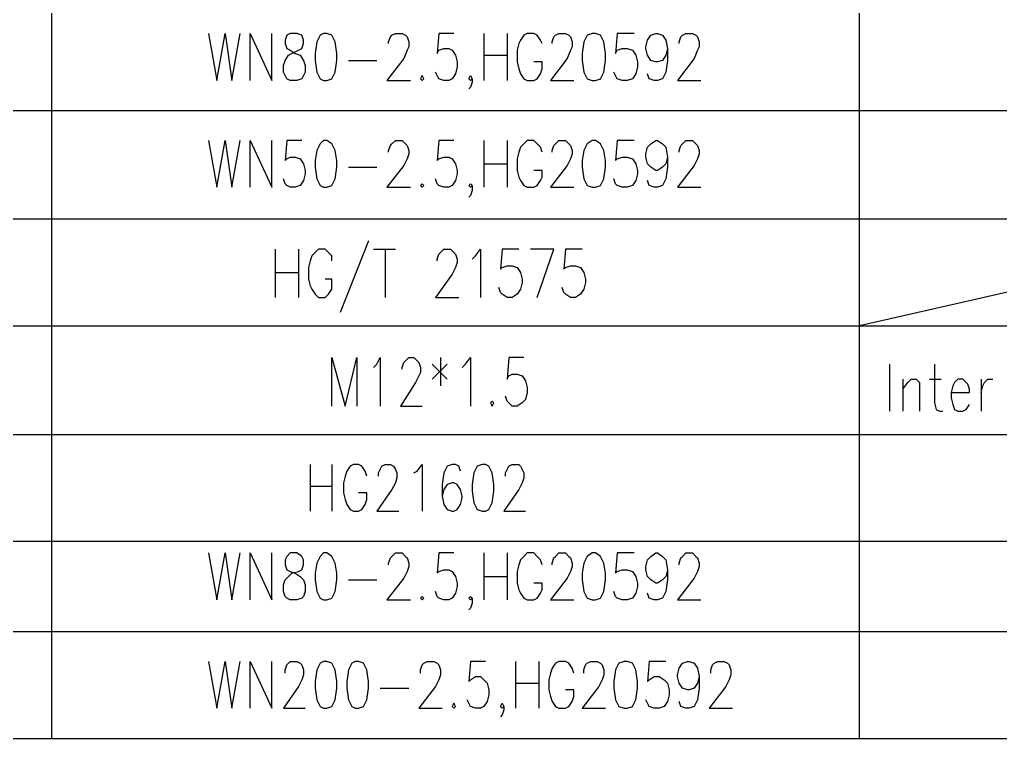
# Model space of a CAD drawing. Extents: x 13.06 to 16.25, y 9.33 to 13.85.
# Drawn here: x 15.4846 to 15.8763, y 12.2367 to 12.5236 of the extents above; entities that cross this region are included whole.
import ezdxf

# ---------------------------------------------------------------- set-up
doc = ezdxf.new("R2010")
doc.units = 0
doc.header["$MEASUREMENT"] = 0
doc.linetypes.add('AUSGEZOGEN', pattern=[0])
doc.layers.get('0').update_dxf_attribs({"linetype": 'AUSGEZOGEN'})

msp = doc.modelspace()

# ---------------------------------------------------------------- linework, layer by layer
for points in [[(15.49733, 12.702), (15.49733, 12.23667)], [(15.82, 12.23667), (15.82, 12.702), (15.82, 12.702), (15.49733, 12.65933)], [(15.56, 12.518), (15.56333, 12.49933), (15.56333, 12.49933), (15.56667, 12.518), (15.56667, 12.518), (15.56933, 12.49933), (15.56933, 12.49933), (15.57267, 12.518)], [(15.57667, 12.49933), (15.57667, 12.518), (15.57667, 12.518), (15.58533, 12.49933), (15.58533, 12.49933), (15.58533, 12.518)], [(15.59267, 12.518), (15.59133, 12.51733), (15.59133, 12.51733), (15.59067, 12.51533), (15.59067, 12.51533), (15.59067, 12.514), (15.59067, 12.514), (15.59133, 12.512), (15.59133, 12.512), (15.59267, 12.51133), (15.59267, 12.51133), (15.59467, 12.51), (15.59467, 12.51), (15.59667, 12.50933), (15.59667, 12.50933), (15.598, 12.50733), (15.598, 12.50733), (15.59867, 12.50533), (15.59867, 12.50533), (15.59867, 12.50267), (15.59867, 12.50267), (15.598, 12.50133), (15.598, 12.50133), (15.59733, 12.5), (15.59733, 12.5), (15.59533, 12.49933), (15.59533, 12.49933), (15.59267, 12.49933), (15.59267, 12.49933), (15.59133, 12.5), (15.59133, 12.5), (15.59067, 12.50133), (15.59067, 12.50133), (15.59, 12.50267), (15.59, 12.50267), (15.59, 12.50533), (15.59, 12.50533), (15.59067, 12.50733), (15.59067, 12.50733), (15.592, 12.50933), (15.592, 12.50933), (15.59333, 12.51), (15.59333, 12.51), (15.596, 12.51133), (15.596, 12.51133), (15.59733, 12.512), (15.59733, 12.512), (15.598, 12.514), (15.598, 12.514), (15.598, 12.51533), (15.598, 12.51533), (15.59733, 12.51733), (15.59733, 12.51733), (15.59533, 12.518), (15.59533, 12.518), (15.59267, 12.518), (15.59267, 12.518)], [(15.606, 12.518), (15.60467, 12.51733), (15.60467, 12.51733), (15.60333, 12.51467), (15.60333, 12.51467), (15.60267, 12.51), (15.60267, 12.51), (15.60267, 12.50733), (15.60267, 12.50733), (15.60333, 12.50267), (15.60333, 12.50267), (15.60467, 12.5), (15.60467, 12.5), (15.606, 12.49933), (15.606, 12.49933), (15.60733, 12.49933), (15.60733, 12.49933), (15.60933, 12.5), (15.60933, 12.5), (15.61067, 12.50267), (15.61067, 12.50267), (15.61133, 12.50733), (15.61133, 12.50733), (15.61133, 12.51), (15.61133, 12.51), (15.61067, 12.51467), (15.61067, 12.51467), (15.60933, 12.51733), (15.60933, 12.51733), (15.60733, 12.518), (15.60733, 12.518), (15.606, 12.518), (15.606, 12.518)], [(15.632, 12.514), (15.632, 12.51467), (15.632, 12.51467), (15.63267, 12.51667), (15.63267, 12.51667), (15.63333, 12.51733), (15.63333, 12.51733), (15.63467, 12.518), (15.63467, 12.518), (15.63733, 12.518), (15.63733, 12.518), (15.63867, 12.51733), (15.63867, 12.51733), (15.63933, 12.51667), (15.63933, 12.51667), (15.64, 12.51467), (15.64, 12.51467), (15.64, 12.51267), (15.64, 12.51267), (15.63933, 12.51133), (15.63933, 12.51133), (15.638, 12.508), (15.638, 12.508), (15.63133, 12.49933), (15.63133, 12.49933), (15.64067, 12.49933)], [(15.658, 12.518), (15.652, 12.518), (15.652, 12.518), (15.65133, 12.51), (15.65133, 12.51), (15.652, 12.51133), (15.652, 12.51133), (15.654, 12.512), (15.654, 12.512), (15.656, 12.512), (15.656, 12.512), (15.65733, 12.51133), (15.65733, 12.51133), (15.65867, 12.50933), (15.65867, 12.50933), (15.65933, 12.50667), (15.65933, 12.50667), (15.65933, 12.50467), (15.65933, 12.50467), (15.65867, 12.502), (15.65867, 12.502), (15.65733, 12.5), (15.65733, 12.5), (15.656, 12.49933), (15.656, 12.49933), (15.654, 12.49933), (15.654, 12.49933), (15.652, 12.5), (15.652, 12.5), (15.65133, 12.50133), (15.65133, 12.50133), (15.65067, 12.50267)], [(15.67, 12.518), (15.67, 12.49933)], [(15.67933, 12.518), (15.67933, 12.49933)], [(15.69333, 12.514), (15.69267, 12.51533), (15.69267, 12.51533), (15.69133, 12.51733), (15.69133, 12.51733), (15.69, 12.518), (15.69, 12.518), (15.68733, 12.518), (15.68733, 12.518), (15.686, 12.51733), (15.686, 12.51733), (15.68467, 12.51533), (15.68467, 12.51533), (15.684, 12.514), (15.684, 12.514), (15.68333, 12.51133), (15.68333, 12.51133), (15.68333, 12.50667), (15.68333, 12.50667), (15.684, 12.504), (15.684, 12.504), (15.68467, 12.502), (15.68467, 12.502), (15.686, 12.5), (15.686, 12.5), (15.68733, 12.49933), (15.68733, 12.49933), (15.69, 12.49933), (15.69, 12.49933), (15.69133, 12.5), (15.69133, 12.5), (15.69267, 12.502), (15.69267, 12.502), (15.69333, 12.504), (15.69333, 12.504), (15.69333, 12.50667), (15.69333, 12.50667), (15.69, 12.50667)], [(15.69733, 12.514), (15.69733, 12.51467), (15.69733, 12.51467), (15.698, 12.51667), (15.698, 12.51667), (15.69867, 12.51733), (15.69867, 12.51733), (15.7, 12.518), (15.7, 12.518), (15.70267, 12.518), (15.70267, 12.518), (15.704, 12.51733), (15.704, 12.51733), (15.70467, 12.51667), (15.70467, 12.51667), (15.70533, 12.51467), (15.70533, 12.51467), (15.70533, 12.51267), (15.70533, 12.51267), (15.70467, 12.51133), (15.70467, 12.51133), (15.70333, 12.508), (15.70333, 12.508), (15.69667, 12.49933), (15.69667, 12.49933), (15.706, 12.49933)], [(15.71333, 12.518), (15.71133, 12.51733), (15.71133, 12.51733), (15.71, 12.51467), (15.71, 12.51467), (15.70933, 12.51), (15.70933, 12.51), (15.70933, 12.50733), (15.70933, 12.50733), (15.71, 12.50267), (15.71, 12.50267), (15.71133, 12.5), (15.71133, 12.5), (15.71333, 12.49933), (15.71333, 12.49933), (15.71467, 12.49933), (15.71467, 12.49933), (15.71667, 12.5), (15.71667, 12.5), (15.718, 12.50267), (15.718, 12.50267), (15.71867, 12.50733), (15.71867, 12.50733), (15.71867, 12.51), (15.71867, 12.51), (15.718, 12.51467), (15.718, 12.51467), (15.71667, 12.51733), (15.71667, 12.51733), (15.71467, 12.518), (15.71467, 12.518), (15.71333, 12.518), (15.71333, 12.518)], [(15.73, 12.518), (15.72333, 12.518), (15.72333, 12.518), (15.72267, 12.51), (15.72267, 12.51), (15.72333, 12.51133), (15.72333, 12.51133), (15.72533, 12.512), (15.72533, 12.512), (15.72733, 12.512), (15.72733, 12.512), (15.72933, 12.51133), (15.72933, 12.51133), (15.73067, 12.50933), (15.73067, 12.50933), (15.73133, 12.50667), (15.73133, 12.50667), (15.73133, 12.50467), (15.73133, 12.50467), (15.73067, 12.502), (15.73067, 12.502), (15.72933, 12.5), (15.72933, 12.5), (15.72733, 12.49933), (15.72733, 12.49933), (15.72533, 12.49933), (15.72533, 12.49933), (15.72333, 12.5), (15.72333, 12.5), (15.72267, 12.50133), (15.72267, 12.50133), (15.722, 12.50267)], [(15.74333, 12.512), (15.74267, 12.50933), (15.74267, 12.50933), (15.74133, 12.50733), (15.74133, 12.50733), (15.73933, 12.50667), (15.73933, 12.50667), (15.73867, 12.50667), (15.73867, 12.50667), (15.73667, 12.50733), (15.73667, 12.50733), (15.73533, 12.50933), (15.73533, 12.50933), (15.73467, 12.512), (15.73467, 12.512), (15.73467, 12.51267), (15.73467, 12.51267), (15.73533, 12.51533), (15.73533, 12.51533), (15.73667, 12.51733), (15.73667, 12.51733), (15.73867, 12.518), (15.73867, 12.518), (15.73933, 12.518), (15.73933, 12.518), (15.74133, 12.51733), (15.74133, 12.51733), (15.74267, 12.51533), (15.74267, 12.51533), (15.74333, 12.512), (15.74333, 12.512), (15.74333, 12.50733), (15.74333, 12.50733), (15.74267, 12.50267), (15.74267, 12.50267), (15.74133, 12.5), (15.74133, 12.5), (15.73933, 12.49933), (15.73933, 12.49933), (15.738, 12.49933), (15.738, 12.49933), (15.736, 12.5), (15.736, 12.5), (15.73533, 12.502)], [(15.748, 12.514), (15.748, 12.51467), (15.748, 12.51467), (15.74867, 12.51667), (15.74867, 12.51667), (15.74933, 12.51733), (15.74933, 12.51733), (15.75067, 12.518), (15.75067, 12.518), (15.75333, 12.518), (15.75333, 12.518), (15.75467, 12.51733), (15.75467, 12.51733), (15.75533, 12.51667), (15.75533, 12.51667), (15.756, 12.51467), (15.756, 12.51467), (15.756, 12.51267), (15.756, 12.51267), (15.75533, 12.51133), (15.75533, 12.51133), (15.754, 12.508), (15.754, 12.508), (15.74733, 12.49933), (15.74733, 12.49933), (15.75667, 12.49933)], [(15.67, 12.50933), (15.67933, 12.50933)], [(15.616, 12.50733), (15.62733, 12.50733)], [(15.64533, 12.50133), (15.64467, 12.5), (15.64467, 12.5), (15.64533, 12.49933), (15.64533, 12.49933), (15.646, 12.5), (15.646, 12.5), (15.64533, 12.50133), (15.64533, 12.50133)], [(15.66533, 12.5), (15.66467, 12.49933), (15.66467, 12.49933), (15.664, 12.5), (15.664, 12.5), (15.66467, 12.50133), (15.66467, 12.50133), (15.66533, 12.5), (15.66533, 12.5), (15.66533, 12.49867), (15.66533, 12.49867), (15.66467, 12.49667), (15.66467, 12.49667), (15.664, 12.496)], [(15.22867, 12.48733), (16.19667, 12.48733)], [(15.56, 12.47533), (15.56333, 12.45667), (15.56333, 12.45667), (15.56667, 12.47533), (15.56667, 12.47533), (15.56933, 12.45667), (15.56933, 12.45667), (15.57267, 12.47533)], [(15.57667, 12.45667), (15.57667, 12.47533), (15.57667, 12.47533), (15.58533, 12.45667), (15.58533, 12.45667), (15.58533, 12.47533)], [(15.59733, 12.47533), (15.59133, 12.47533), (15.59133, 12.47533), (15.59067, 12.46733), (15.59067, 12.46733), (15.59133, 12.468), (15.59133, 12.468), (15.59267, 12.46867), (15.59267, 12.46867), (15.59467, 12.46867), (15.59467, 12.46867), (15.59667, 12.468), (15.59667, 12.468), (15.598, 12.466), (15.598, 12.466), (15.59867, 12.46333), (15.59867, 12.46333), (15.59867, 12.462), (15.59867, 12.462), (15.598, 12.45933), (15.598, 12.45933), (15.59667, 12.45733), (15.59667, 12.45733), (15.59467, 12.45667), (15.59467, 12.45667), (15.59267, 12.45667), (15.59267, 12.45667), (15.59133, 12.45733), (15.59133, 12.45733), (15.59067, 12.458), (15.59067, 12.458), (15.59, 12.46)], [(15.606, 12.47533), (15.60467, 12.474), (15.60467, 12.474), (15.60333, 12.47133), (15.60333, 12.47133), (15.60267, 12.46733), (15.60267, 12.46733), (15.60267, 12.46467), (15.60267, 12.46467), (15.60333, 12.46), (15.60333, 12.46), (15.60467, 12.45733), (15.60467, 12.45733), (15.606, 12.45667), (15.606, 12.45667), (15.60733, 12.45667), (15.60733, 12.45667), (15.60933, 12.45733), (15.60933, 12.45733), (15.61067, 12.46), (15.61067, 12.46), (15.61133, 12.46467), (15.61133, 12.46467), (15.61133, 12.46733), (15.61133, 12.46733), (15.61067, 12.47133), (15.61067, 12.47133), (15.60933, 12.474), (15.60933, 12.474), (15.60733, 12.47533), (15.60733, 12.47533), (15.606, 12.47533), (15.606, 12.47533)], [(15.632, 12.47067), (15.632, 12.47133), (15.632, 12.47133), (15.63267, 12.47333), (15.63267, 12.47333), (15.63333, 12.474), (15.63333, 12.474), (15.63467, 12.47533), (15.63467, 12.47533), (15.63733, 12.47533), (15.63733, 12.47533), (15.63867, 12.474), (15.63867, 12.474), (15.63933, 12.47333), (15.63933, 12.47333), (15.64, 12.47133), (15.64, 12.47133), (15.64, 12.47), (15.64, 12.47), (15.63933, 12.468), (15.63933, 12.468), (15.638, 12.46533), (15.638, 12.46533), (15.63133, 12.45667), (15.63133, 12.45667), (15.64067, 12.45667)], [(15.658, 12.47533), (15.652, 12.47533), (15.652, 12.47533), (15.65133, 12.46733), (15.65133, 12.46733), (15.652, 12.468), (15.652, 12.468), (15.654, 12.46867), (15.654, 12.46867), (15.656, 12.46867), (15.656, 12.46867), (15.65733, 12.468), (15.65733, 12.468), (15.65867, 12.466), (15.65867, 12.466), (15.65933, 12.46333), (15.65933, 12.46333), (15.65933, 12.462), (15.65933, 12.462), (15.65867, 12.45933), (15.65867, 12.45933), (15.65733, 12.45733), (15.65733, 12.45733), (15.656, 12.45667), (15.656, 12.45667), (15.654, 12.45667), (15.654, 12.45667), (15.652, 12.45733), (15.652, 12.45733), (15.65133, 12.458), (15.65133, 12.458), (15.65067, 12.46)], [(15.67, 12.47533), (15.67, 12.45667)], [(15.67933, 12.47533), (15.67933, 12.45667)], [(15.69333, 12.47067), (15.69267, 12.47267), (15.69267, 12.47267), (15.69133, 12.474), (15.69133, 12.474), (15.69, 12.47533), (15.69, 12.47533), (15.68733, 12.47533), (15.68733, 12.47533), (15.686, 12.474), (15.686, 12.474), (15.68467, 12.47267), (15.68467, 12.47267), (15.684, 12.47067), (15.684, 12.47067), (15.68333, 12.468), (15.68333, 12.468), (15.68333, 12.46333), (15.68333, 12.46333), (15.684, 12.46067), (15.684, 12.46067), (15.68467, 12.45933), (15.68467, 12.45933), (15.686, 12.45733), (15.686, 12.45733), (15.68733, 12.45667), (15.68733, 12.45667), (15.69, 12.45667), (15.69, 12.45667), (15.69133, 12.45733), (15.69133, 12.45733), (15.69267, 12.45933), (15.69267, 12.45933), (15.69333, 12.46067), (15.69333, 12.46067), (15.69333, 12.46333), (15.69333, 12.46333), (15.69, 12.46333)], [(15.69733, 12.47067), (15.69733, 12.47133), (15.69733, 12.47133), (15.698, 12.47333), (15.698, 12.47333), (15.69867, 12.474), (15.69867, 12.474), (15.7, 12.47533), (15.7, 12.47533), (15.70267, 12.47533), (15.70267, 12.47533), (15.704, 12.474), (15.704, 12.474), (15.70467, 12.47333), (15.70467, 12.47333), (15.70533, 12.47133), (15.70533, 12.47133), (15.70533, 12.47), (15.70533, 12.47), (15.70467, 12.468), (15.70467, 12.468), (15.70333, 12.46533), (15.70333, 12.46533), (15.69667, 12.45667), (15.69667, 12.45667), (15.706, 12.45667)], [(15.71333, 12.47533), (15.71133, 12.474), (15.71133, 12.474), (15.71, 12.47133), (15.71, 12.47133), (15.70933, 12.46733), (15.70933, 12.46733), (15.70933, 12.46467), (15.70933, 12.46467), (15.71, 12.46), (15.71, 12.46), (15.71133, 12.45733), (15.71133, 12.45733), (15.71333, 12.45667), (15.71333, 12.45667), (15.71467, 12.45667), (15.71467, 12.45667), (15.71667, 12.45733), (15.71667, 12.45733), (15.718, 12.46), (15.718, 12.46), (15.71867, 12.46467), (15.71867, 12.46467), (15.71867, 12.46733), (15.71867, 12.46733), (15.718, 12.47133), (15.718, 12.47133), (15.71667, 12.474), (15.71667, 12.474), (15.71467, 12.47533), (15.71467, 12.47533), (15.71333, 12.47533), (15.71333, 12.47533)], [(15.73, 12.47533), (15.72333, 12.47533), (15.72333, 12.47533), (15.72267, 12.46733), (15.72267, 12.46733), (15.72333, 12.468), (15.72333, 12.468), (15.72533, 12.46867), (15.72533, 12.46867), (15.72733, 12.46867), (15.72733, 12.46867), (15.72933, 12.468), (15.72933, 12.468), (15.73067, 12.466), (15.73067, 12.466), (15.73133, 12.46333), (15.73133, 12.46333), (15.73133, 12.462), (15.73133, 12.462), (15.73067, 12.45933), (15.73067, 12.45933), (15.72933, 12.45733), (15.72933, 12.45733), (15.72733, 12.45667), (15.72733, 12.45667), (15.72533, 12.45667), (15.72533, 12.45667), (15.72333, 12.45733), (15.72333, 12.45733), (15.72267, 12.458), (15.72267, 12.458), (15.722, 12.46)], [(15.74333, 12.46867), (15.74267, 12.466), (15.74267, 12.466), (15.74133, 12.46467), (15.74133, 12.46467), (15.73933, 12.46333), (15.73933, 12.46333), (15.73867, 12.46333), (15.73867, 12.46333), (15.73667, 12.46467), (15.73667, 12.46467), (15.73533, 12.466), (15.73533, 12.466), (15.73467, 12.46867), (15.73467, 12.46867), (15.73467, 12.47), (15.73467, 12.47), (15.73533, 12.47267), (15.73533, 12.47267), (15.73667, 12.474), (15.73667, 12.474), (15.73867, 12.47533), (15.73867, 12.47533), (15.73933, 12.47533), (15.73933, 12.47533), (15.74133, 12.474), (15.74133, 12.474), (15.74267, 12.47267), (15.74267, 12.47267), (15.74333, 12.46867), (15.74333, 12.46867), (15.74333, 12.46467), (15.74333, 12.46467), (15.74267, 12.46), (15.74267, 12.46), (15.74133, 12.45733), (15.74133, 12.45733), (15.73933, 12.45667), (15.73933, 12.45667), (15.738, 12.45667), (15.738, 12.45667), (15.736, 12.45733), (15.736, 12.45733), (15.73533, 12.45933)], [(15.748, 12.47067), (15.748, 12.47133), (15.748, 12.47133), (15.74867, 12.47333), (15.74867, 12.47333), (15.74933, 12.474), (15.74933, 12.474), (15.75067, 12.47533), (15.75067, 12.47533), (15.75333, 12.47533), (15.75333, 12.47533), (15.75467, 12.474), (15.75467, 12.474), (15.75533, 12.47333), (15.75533, 12.47333), (15.756, 12.47133), (15.756, 12.47133), (15.756, 12.47), (15.756, 12.47), (15.75533, 12.468), (15.75533, 12.468), (15.754, 12.46533), (15.754, 12.46533), (15.74733, 12.45667), (15.74733, 12.45667), (15.75667, 12.45667)], [(15.67, 12.466), (15.67933, 12.466)], [(15.616, 12.46467), (15.62733, 12.46467)], [(15.64533, 12.458), (15.64467, 12.45733), (15.64467, 12.45733), (15.64533, 12.45667), (15.64533, 12.45667), (15.646, 12.45733), (15.646, 12.45733), (15.64533, 12.458), (15.64533, 12.458)], [(15.66533, 12.45733), (15.66467, 12.45667), (15.66467, 12.45667), (15.664, 12.45733), (15.664, 12.45733), (15.66467, 12.458), (15.66467, 12.458), (15.66533, 12.45733), (15.66533, 12.45733), (15.66533, 12.45533), (15.66533, 12.45533), (15.66467, 12.45333), (15.66467, 12.45333), (15.664, 12.45267)], [(15.22867, 12.444), (16.19667, 12.444)], [(16.008, 12.444), (15.82, 12.40133)], [(15.624, 12.43533), (15.61267, 12.40667)], [(15.58667, 12.432), (15.58667, 12.41267)], [(15.596, 12.432), (15.596, 12.41267)], [(15.60933, 12.42733), (15.60933, 12.42933), (15.60933, 12.42933), (15.608, 12.43067), (15.608, 12.43067), (15.60667, 12.432), (15.60667, 12.432), (15.604, 12.432), (15.604, 12.432), (15.60267, 12.43067), (15.60267, 12.43067), (15.60133, 12.42933), (15.60133, 12.42933), (15.60067, 12.42733), (15.60067, 12.42733), (15.6, 12.42467), (15.6, 12.42467), (15.6, 12.42), (15.6, 12.42), (15.60067, 12.41733), (15.60067, 12.41733), (15.60133, 12.416), (15.60133, 12.416), (15.60267, 12.414), (15.60267, 12.414), (15.604, 12.41267), (15.604, 12.41267), (15.60667, 12.41267), (15.60667, 12.41267), (15.608, 12.414), (15.608, 12.414), (15.60933, 12.416), (15.60933, 12.416), (15.60933, 12.42), (15.60933, 12.42), (15.60667, 12.42)], [(15.626, 12.432), (15.63467, 12.432)], [(15.63067, 12.432), (15.63067, 12.41267)], [(15.65133, 12.42733), (15.65133, 12.428), (15.65133, 12.428), (15.652, 12.43), (15.652, 12.43), (15.65267, 12.43067), (15.65267, 12.43067), (15.654, 12.432), (15.654, 12.432), (15.65667, 12.432), (15.65667, 12.432), (15.658, 12.43067), (15.658, 12.43067), (15.65867, 12.43), (15.65867, 12.43), (15.65933, 12.428), (15.65933, 12.428), (15.65933, 12.42667), (15.65933, 12.42667), (15.65867, 12.42467), (15.65867, 12.42467), (15.65733, 12.422), (15.65733, 12.422), (15.65067, 12.41267), (15.65067, 12.41267), (15.66, 12.41267)], [(15.66533, 12.428), (15.66667, 12.42933), (15.66667, 12.42933), (15.66867, 12.432), (15.66867, 12.432), (15.66867, 12.41267)], [(15.684, 12.432), (15.67733, 12.432), (15.67733, 12.432), (15.67667, 12.424), (15.67667, 12.424), (15.67733, 12.42467), (15.67733, 12.42467), (15.67933, 12.42533), (15.67933, 12.42533), (15.68133, 12.42533), (15.68133, 12.42533), (15.68333, 12.42467), (15.68333, 12.42467), (15.68467, 12.42267), (15.68467, 12.42267), (15.68533, 12.42), (15.68533, 12.42), (15.68533, 12.41867), (15.68533, 12.41867), (15.68467, 12.416), (15.68467, 12.416), (15.68333, 12.414), (15.68333, 12.414), (15.68133, 12.41267), (15.68133, 12.41267), (15.67933, 12.41267), (15.67933, 12.41267), (15.67733, 12.414), (15.67733, 12.414), (15.67667, 12.41467), (15.67667, 12.41467), (15.676, 12.41667)], [(15.69133, 12.41267), (15.698, 12.432), (15.698, 12.432), (15.68867, 12.432)], [(15.70933, 12.432), (15.70267, 12.432), (15.70267, 12.432), (15.702, 12.424), (15.702, 12.424), (15.70267, 12.42467), (15.70267, 12.42467), (15.70467, 12.42533), (15.70467, 12.42533), (15.70667, 12.42533), (15.70667, 12.42533), (15.70867, 12.42467), (15.70867, 12.42467), (15.71, 12.42267), (15.71, 12.42267), (15.71067, 12.42), (15.71067, 12.42), (15.71067, 12.41867), (15.71067, 12.41867), (15.71, 12.416), (15.71, 12.416), (15.70867, 12.414), (15.70867, 12.414), (15.70667, 12.41267), (15.70667, 12.41267), (15.70467, 12.41267), (15.70467, 12.41267), (15.70267, 12.414), (15.70267, 12.414), (15.702, 12.41467), (15.702, 12.41467), (15.70133, 12.41667)], [(15.58667, 12.42267), (15.596, 12.42267)], [(15.22867, 12.40133), (16.19667, 12.40133)], [(15.60933, 12.36933), (15.60933, 12.38867), (15.60933, 12.38867), (15.61467, 12.36933), (15.61467, 12.36933), (15.61933, 12.38867), (15.61933, 12.38867), (15.61933, 12.36933)], [(15.626, 12.38467), (15.62733, 12.386), (15.62733, 12.386), (15.62867, 12.38867), (15.62867, 12.38867), (15.62867, 12.36933)], [(15.63733, 12.384), (15.63733, 12.38467), (15.63733, 12.38467), (15.638, 12.38667), (15.638, 12.38667), (15.63867, 12.38733), (15.63867, 12.38733), (15.64, 12.38867), (15.64, 12.38867), (15.642, 12.38867), (15.642, 12.38867), (15.64333, 12.38733), (15.64333, 12.38733), (15.644, 12.38667), (15.644, 12.38667), (15.64467, 12.38467), (15.64467, 12.38467), (15.64467, 12.38267), (15.64467, 12.38267), (15.644, 12.38133), (15.644, 12.38133), (15.64267, 12.37867), (15.64267, 12.37867), (15.63667, 12.36933), (15.63667, 12.36933), (15.64533, 12.36933)], [(15.65267, 12.38867), (15.65267, 12.37733)], [(15.66133, 12.38467), (15.66267, 12.386), (15.66267, 12.386), (15.66467, 12.38867), (15.66467, 12.38867), (15.66467, 12.36933)], [(15.686, 12.38867), (15.68, 12.38867), (15.68, 12.38867), (15.67933, 12.38), (15.67933, 12.38), (15.68, 12.38133), (15.68, 12.38133), (15.68133, 12.382), (15.68133, 12.382), (15.68333, 12.382), (15.68333, 12.382), (15.68533, 12.38133), (15.68533, 12.38133), (15.68667, 12.37933), (15.68667, 12.37933), (15.68733, 12.37667), (15.68733, 12.37667), (15.68733, 12.37467), (15.68733, 12.37467), (15.68667, 12.372), (15.68667, 12.372), (15.68533, 12.37067), (15.68533, 12.37067), (15.68333, 12.36933), (15.68333, 12.36933), (15.68133, 12.36933), (15.68133, 12.36933), (15.68, 12.37067), (15.68, 12.37067), (15.67933, 12.37133), (15.67933, 12.37133), (15.67867, 12.37333)], [(15.64933, 12.386), (15.65533, 12.38)], [(15.65533, 12.386), (15.64933, 12.38)], [(15.832, 12.386), (15.832, 12.36733)], [(15.85, 12.386), (15.85, 12.37067), (15.85, 12.37067), (15.85067, 12.368), (15.85067, 12.368), (15.852, 12.36733), (15.852, 12.36733), (15.85333, 12.36733)], [(15.83733, 12.38), (15.83733, 12.36733)], [(15.83733, 12.376), (15.83933, 12.37867), (15.83933, 12.37867), (15.84067, 12.38), (15.84067, 12.38), (15.84267, 12.38), (15.84267, 12.38), (15.844, 12.37867), (15.844, 12.37867), (15.844, 12.36733)], [(15.848, 12.38), (15.85267, 12.38)], [(15.85667, 12.37467), (15.864, 12.37467), (15.864, 12.37467), (15.864, 12.376), (15.864, 12.376), (15.86333, 12.378), (15.86333, 12.378), (15.86267, 12.37867), (15.86267, 12.37867), (15.86133, 12.38), (15.86133, 12.38), (15.85933, 12.38), (15.85933, 12.38), (15.858, 12.37867), (15.858, 12.37867), (15.85733, 12.37733), (15.85733, 12.37733), (15.85667, 12.37467), (15.85667, 12.37467), (15.85667, 12.37267), (15.85667, 12.37267), (15.85733, 12.37), (15.85733, 12.37), (15.858, 12.368), (15.858, 12.368), (15.85933, 12.36733), (15.85933, 12.36733), (15.86133, 12.36733), (15.86133, 12.36733), (15.86267, 12.368), (15.86267, 12.368), (15.864, 12.37)], [(15.86867, 12.38), (15.86867, 12.36733)], [(15.86867, 12.37467), (15.86933, 12.37733), (15.86933, 12.37733), (15.87, 12.37867), (15.87, 12.37867), (15.87133, 12.38), (15.87133, 12.38), (15.87333, 12.38)], [(15.67333, 12.37133), (15.67267, 12.37067), (15.67267, 12.37067), (15.67333, 12.36933), (15.67333, 12.36933), (15.674, 12.37067), (15.674, 12.37067), (15.67333, 12.37133), (15.67333, 12.37133)], [(15.22867, 12.358), (16.19667, 12.358)], [(15.60067, 12.346), (15.60067, 12.32733)], [(15.60933, 12.346), (15.60933, 12.32733)], [(15.62333, 12.34133), (15.62267, 12.34333), (15.62267, 12.34333), (15.62133, 12.34533), (15.62133, 12.34533), (15.62, 12.346), (15.62, 12.346), (15.618, 12.346), (15.618, 12.346), (15.61667, 12.34533), (15.61667, 12.34533), (15.61533, 12.34333), (15.61533, 12.34333), (15.61467, 12.34133), (15.61467, 12.34133), (15.614, 12.33867), (15.614, 12.33867), (15.614, 12.33467), (15.614, 12.33467), (15.61467, 12.332), (15.61467, 12.332), (15.61533, 12.33), (15.61533, 12.33), (15.61667, 12.328), (15.61667, 12.328), (15.618, 12.32733), (15.618, 12.32733), (15.62, 12.32733), (15.62, 12.32733), (15.62133, 12.328), (15.62133, 12.328), (15.62267, 12.33), (15.62267, 12.33), (15.62333, 12.332), (15.62333, 12.332), (15.62333, 12.33467), (15.62333, 12.33467), (15.62, 12.33467)], [(15.628, 12.34133), (15.628, 12.34267), (15.628, 12.34267), (15.62867, 12.344), (15.62867, 12.344), (15.62933, 12.34533), (15.62933, 12.34533), (15.63067, 12.346), (15.63067, 12.346), (15.63267, 12.346), (15.63267, 12.346), (15.634, 12.34533), (15.634, 12.34533), (15.63467, 12.344), (15.63467, 12.344), (15.63533, 12.34267), (15.63533, 12.34267), (15.63533, 12.34067), (15.63533, 12.34067), (15.63467, 12.33867), (15.63467, 12.33867), (15.63333, 12.336), (15.63333, 12.336), (15.62733, 12.32733), (15.62733, 12.32733), (15.636, 12.32733)], [(15.642, 12.34267), (15.64333, 12.34333), (15.64333, 12.34333), (15.64533, 12.346), (15.64533, 12.346), (15.64533, 12.32733)], [(15.66067, 12.34333), (15.66, 12.34533), (15.66, 12.34533), (15.65867, 12.346), (15.65867, 12.346), (15.65733, 12.346), (15.65733, 12.346), (15.65533, 12.34533), (15.65533, 12.34533), (15.654, 12.34267), (15.654, 12.34267), (15.65333, 12.338), (15.65333, 12.338), (15.65333, 12.33333), (15.65333, 12.33333), (15.654, 12.33), (15.654, 12.33), (15.65533, 12.328), (15.65533, 12.328), (15.65733, 12.32733), (15.65733, 12.32733), (15.658, 12.32733), (15.658, 12.32733), (15.65933, 12.328), (15.65933, 12.328), (15.66067, 12.33), (15.66067, 12.33), (15.66133, 12.33267), (15.66133, 12.33267), (15.66133, 12.33333), (15.66133, 12.33333), (15.66067, 12.336), (15.66067, 12.336), (15.65933, 12.338), (15.65933, 12.338), (15.658, 12.33867), (15.658, 12.33867), (15.65733, 12.33867), (15.65733, 12.33867), (15.65533, 12.338), (15.65533, 12.338), (15.654, 12.336), (15.654, 12.336), (15.65333, 12.33333)], [(15.66933, 12.346), (15.66733, 12.34533), (15.66733, 12.34533), (15.666, 12.34267), (15.666, 12.34267), (15.66533, 12.338), (15.66533, 12.338), (15.66533, 12.33533), (15.66533, 12.33533), (15.666, 12.33067), (15.666, 12.33067), (15.66733, 12.328), (15.66733, 12.328), (15.66933, 12.32733), (15.66933, 12.32733), (15.67067, 12.32733), (15.67067, 12.32733), (15.672, 12.328), (15.672, 12.328), (15.67333, 12.33067), (15.67333, 12.33067), (15.674, 12.33533), (15.674, 12.33533), (15.674, 12.338), (15.674, 12.338), (15.67333, 12.34267), (15.67333, 12.34267), (15.672, 12.34533), (15.672, 12.34533), (15.67067, 12.346), (15.67067, 12.346), (15.66933, 12.346), (15.66933, 12.346)], [(15.67867, 12.34133), (15.67867, 12.34267), (15.67867, 12.34267), (15.67933, 12.344), (15.67933, 12.344), (15.68, 12.34533), (15.68, 12.34533), (15.68133, 12.346), (15.68133, 12.346), (15.684, 12.346), (15.684, 12.346), (15.68467, 12.34533), (15.68467, 12.34533), (15.68533, 12.344), (15.68533, 12.344), (15.686, 12.34267), (15.686, 12.34267), (15.686, 12.34067), (15.686, 12.34067), (15.68533, 12.33867), (15.68533, 12.33867), (15.684, 12.336), (15.684, 12.336), (15.678, 12.32733), (15.678, 12.32733), (15.68667, 12.32733)], [(15.60067, 12.33733), (15.60933, 12.33733)], [(15.22867, 12.31533), (16.19667, 12.31533)], [(15.56, 12.31067), (15.56333, 12.292), (15.56333, 12.292), (15.56667, 12.31067), (15.56667, 12.31067), (15.56933, 12.292), (15.56933, 12.292), (15.57267, 12.31067)], [(15.57667, 12.292), (15.57667, 12.31067), (15.57667, 12.31067), (15.58533, 12.292), (15.58533, 12.292), (15.58533, 12.31067)], [(15.59267, 12.31067), (15.59133, 12.30933), (15.59133, 12.30933), (15.59067, 12.308), (15.59067, 12.308), (15.59067, 12.306), (15.59067, 12.306), (15.59133, 12.304), (15.59133, 12.304), (15.59267, 12.30333), (15.59267, 12.30333), (15.59467, 12.30267), (15.59467, 12.30267), (15.59667, 12.30133), (15.59667, 12.30133), (15.598, 12.3), (15.598, 12.3), (15.59867, 12.298), (15.59867, 12.298), (15.59867, 12.29533), (15.59867, 12.29533), (15.598, 12.29333), (15.598, 12.29333), (15.59733, 12.29267), (15.59733, 12.29267), (15.59533, 12.292), (15.59533, 12.292), (15.59267, 12.292), (15.59267, 12.292), (15.59133, 12.29267), (15.59133, 12.29267), (15.59067, 12.29333), (15.59067, 12.29333), (15.59, 12.29533), (15.59, 12.29533), (15.59, 12.298), (15.59, 12.298), (15.59067, 12.3), (15.59067, 12.3), (15.592, 12.30133), (15.592, 12.30133), (15.59333, 12.30267), (15.59333, 12.30267), (15.596, 12.30333), (15.596, 12.30333), (15.59733, 12.304), (15.59733, 12.304), (15.598, 12.306), (15.598, 12.306), (15.598, 12.308), (15.598, 12.308), (15.59733, 12.30933), (15.59733, 12.30933), (15.59533, 12.31067), (15.59533, 12.31067), (15.59267, 12.31067), (15.59267, 12.31067)], [(15.606, 12.31067), (15.60467, 12.30933), (15.60467, 12.30933), (15.60333, 12.30667), (15.60333, 12.30667), (15.60267, 12.30267), (15.60267, 12.30267), (15.60267, 12.3), (15.60267, 12.3), (15.60333, 12.29533), (15.60333, 12.29533), (15.60467, 12.29267), (15.60467, 12.29267), (15.606, 12.292), (15.606, 12.292), (15.60733, 12.292), (15.60733, 12.292), (15.60933, 12.29267), (15.60933, 12.29267), (15.61067, 12.29533), (15.61067, 12.29533), (15.61133, 12.3), (15.61133, 12.3), (15.61133, 12.30267), (15.61133, 12.30267), (15.61067, 12.30667), (15.61067, 12.30667), (15.60933, 12.30933), (15.60933, 12.30933), (15.60733, 12.31067), (15.60733, 12.31067), (15.606, 12.31067), (15.606, 12.31067)], [(15.632, 12.306), (15.632, 12.30667), (15.632, 12.30667), (15.63267, 12.30867), (15.63267, 12.30867), (15.63333, 12.30933), (15.63333, 12.30933), (15.63467, 12.31067), (15.63467, 12.31067), (15.63733, 12.31067), (15.63733, 12.31067), (15.63867, 12.30933), (15.63867, 12.30933), (15.63933, 12.30867), (15.63933, 12.30867), (15.64, 12.30667), (15.64, 12.30667), (15.64, 12.30533), (15.64, 12.30533), (15.63933, 12.30333), (15.63933, 12.30333), (15.638, 12.30067), (15.638, 12.30067), (15.63133, 12.292), (15.63133, 12.292), (15.64067, 12.292)], [(15.658, 12.31067), (15.652, 12.31067), (15.652, 12.31067), (15.65133, 12.30267), (15.65133, 12.30267), (15.652, 12.30333), (15.652, 12.30333), (15.654, 12.304), (15.654, 12.304), (15.656, 12.304), (15.656, 12.304), (15.65733, 12.30333), (15.65733, 12.30333), (15.65867, 12.30133), (15.65867, 12.30133), (15.65933, 12.29867), (15.65933, 12.29867), (15.65933, 12.29733), (15.65933, 12.29733), (15.65867, 12.29467), (15.65867, 12.29467), (15.65733, 12.29267), (15.65733, 12.29267), (15.656, 12.292), (15.656, 12.292), (15.654, 12.292), (15.654, 12.292), (15.652, 12.29267), (15.652, 12.29267), (15.65133, 12.29333), (15.65133, 12.29333), (15.65067, 12.29533)], [(15.67, 12.31067), (15.67, 12.292)], [(15.67933, 12.31067), (15.67933, 12.292)], [(15.69333, 12.306), (15.69267, 12.308), (15.69267, 12.308), (15.69133, 12.30933), (15.69133, 12.30933), (15.69, 12.31067), (15.69, 12.31067), (15.68733, 12.31067), (15.68733, 12.31067), (15.686, 12.30933), (15.686, 12.30933), (15.68467, 12.308), (15.68467, 12.308), (15.684, 12.306), (15.684, 12.306), (15.68333, 12.30333), (15.68333, 12.30333), (15.68333, 12.29867), (15.68333, 12.29867), (15.684, 12.296), (15.684, 12.296), (15.68467, 12.29467), (15.68467, 12.29467), (15.686, 12.29267), (15.686, 12.29267), (15.68733, 12.292), (15.68733, 12.292), (15.69, 12.292), (15.69, 12.292), (15.69133, 12.29267), (15.69133, 12.29267), (15.69267, 12.29467), (15.69267, 12.29467), (15.69333, 12.296), (15.69333, 12.296), (15.69333, 12.29867), (15.69333, 12.29867), (15.69, 12.29867)], [(15.69733, 12.306), (15.69733, 12.30667), (15.69733, 12.30667), (15.698, 12.30867), (15.698, 12.30867), (15.69867, 12.30933), (15.69867, 12.30933), (15.7, 12.31067), (15.7, 12.31067), (15.70267, 12.31067), (15.70267, 12.31067), (15.704, 12.30933), (15.704, 12.30933), (15.70467, 12.30867), (15.70467, 12.30867), (15.70533, 12.30667), (15.70533, 12.30667), (15.70533, 12.30533), (15.70533, 12.30533), (15.70467, 12.30333), (15.70467, 12.30333), (15.70333, 12.30067), (15.70333, 12.30067), (15.69667, 12.292), (15.69667, 12.292), (15.706, 12.292)], [(15.71333, 12.31067), (15.71133, 12.30933), (15.71133, 12.30933), (15.71, 12.30667), (15.71, 12.30667), (15.70933, 12.30267), (15.70933, 12.30267), (15.70933, 12.3), (15.70933, 12.3), (15.71, 12.29533), (15.71, 12.29533), (15.71133, 12.29267), (15.71133, 12.29267), (15.71333, 12.292), (15.71333, 12.292), (15.71467, 12.292), (15.71467, 12.292), (15.71667, 12.29267), (15.71667, 12.29267), (15.718, 12.29533), (15.718, 12.29533), (15.71867, 12.3), (15.71867, 12.3), (15.71867, 12.30267), (15.71867, 12.30267), (15.718, 12.30667), (15.718, 12.30667), (15.71667, 12.30933), (15.71667, 12.30933), (15.71467, 12.31067), (15.71467, 12.31067), (15.71333, 12.31067), (15.71333, 12.31067)], [(15.73, 12.31067), (15.72333, 12.31067), (15.72333, 12.31067), (15.72267, 12.30267), (15.72267, 12.30267), (15.72333, 12.30333), (15.72333, 12.30333), (15.72533, 12.304), (15.72533, 12.304), (15.72733, 12.304), (15.72733, 12.304), (15.72933, 12.30333), (15.72933, 12.30333), (15.73067, 12.30133), (15.73067, 12.30133), (15.73133, 12.29867), (15.73133, 12.29867), (15.73133, 12.29733), (15.73133, 12.29733), (15.73067, 12.29467), (15.73067, 12.29467), (15.72933, 12.29267), (15.72933, 12.29267), (15.72733, 12.292), (15.72733, 12.292), (15.72533, 12.292), (15.72533, 12.292), (15.72333, 12.29267), (15.72333, 12.29267), (15.72267, 12.29333), (15.72267, 12.29333), (15.722, 12.29533)], [(15.74333, 12.304), (15.74267, 12.30133), (15.74267, 12.30133), (15.74133, 12.3), (15.74133, 12.3), (15.73933, 12.29867), (15.73933, 12.29867), (15.73867, 12.29867), (15.73867, 12.29867), (15.73667, 12.3), (15.73667, 12.3), (15.73533, 12.30133), (15.73533, 12.30133), (15.73467, 12.304), (15.73467, 12.304), (15.73467, 12.30533), (15.73467, 12.30533), (15.73533, 12.308), (15.73533, 12.308), (15.73667, 12.30933), (15.73667, 12.30933), (15.73867, 12.31067), (15.73867, 12.31067), (15.73933, 12.31067), (15.73933, 12.31067), (15.74133, 12.30933), (15.74133, 12.30933), (15.74267, 12.308), (15.74267, 12.308), (15.74333, 12.304), (15.74333, 12.304), (15.74333, 12.3), (15.74333, 12.3), (15.74267, 12.29533), (15.74267, 12.29533), (15.74133, 12.29267), (15.74133, 12.29267), (15.73933, 12.292), (15.73933, 12.292), (15.738, 12.292), (15.738, 12.292), (15.736, 12.29267), (15.736, 12.29267), (15.73533, 12.29467)], [(15.748, 12.306), (15.748, 12.30667), (15.748, 12.30667), (15.74867, 12.30867), (15.74867, 12.30867), (15.74933, 12.30933), (15.74933, 12.30933), (15.75067, 12.31067), (15.75067, 12.31067), (15.75333, 12.31067), (15.75333, 12.31067), (15.75467, 12.30933), (15.75467, 12.30933), (15.75533, 12.30867), (15.75533, 12.30867), (15.756, 12.30667), (15.756, 12.30667), (15.756, 12.30533), (15.756, 12.30533), (15.75533, 12.30333), (15.75533, 12.30333), (15.754, 12.30067), (15.754, 12.30067), (15.74733, 12.292), (15.74733, 12.292), (15.75667, 12.292)], [(15.67, 12.30133), (15.67933, 12.30133)], [(15.616, 12.3), (15.62733, 12.3)], [(15.64533, 12.29333), (15.64467, 12.29267), (15.64467, 12.29267), (15.64533, 12.292), (15.64533, 12.292), (15.646, 12.29267), (15.646, 12.29267), (15.64533, 12.29333), (15.64533, 12.29333)], [(15.66533, 12.29267), (15.66467, 12.292), (15.66467, 12.292), (15.664, 12.29267), (15.664, 12.29267), (15.66467, 12.29333), (15.66467, 12.29333), (15.66533, 12.29267), (15.66533, 12.29267), (15.66533, 12.29067), (15.66533, 12.29067), (15.66467, 12.28867), (15.66467, 12.28867), (15.664, 12.288)], [(15.22867, 12.27933), (16.19667, 12.27933)], [(15.56, 12.26733), (15.56333, 12.24867), (15.56333, 12.24867), (15.56667, 12.26733), (15.56667, 12.26733), (15.56933, 12.24867), (15.56933, 12.24867), (15.57267, 12.26733)], [(15.57667, 12.24867), (15.57667, 12.26733), (15.57667, 12.26733), (15.58533, 12.24867), (15.58533, 12.24867), (15.58533, 12.26733)], [(15.59067, 12.26267), (15.59067, 12.264), (15.59067, 12.264), (15.59133, 12.266), (15.59133, 12.266), (15.592, 12.26667), (15.592, 12.26667), (15.59267, 12.26733), (15.59267, 12.26733), (15.59533, 12.26733), (15.59533, 12.26733), (15.59667, 12.26667), (15.59667, 12.26667), (15.59733, 12.266), (15.59733, 12.266), (15.598, 12.264), (15.598, 12.264), (15.598, 12.262), (15.598, 12.262), (15.59733, 12.26), (15.59733, 12.26), (15.596, 12.25733), (15.596, 12.25733), (15.59, 12.24867), (15.59, 12.24867), (15.59867, 12.24867)], [(15.606, 12.26733), (15.60467, 12.26667), (15.60467, 12.26667), (15.60333, 12.264), (15.60333, 12.264), (15.60267, 12.25933), (15.60267, 12.25933), (15.60267, 12.25667), (15.60267, 12.25667), (15.60333, 12.252), (15.60333, 12.252), (15.60467, 12.24933), (15.60467, 12.24933), (15.606, 12.24867), (15.606, 12.24867), (15.60733, 12.24867), (15.60733, 12.24867), (15.60933, 12.24933), (15.60933, 12.24933), (15.61067, 12.252), (15.61067, 12.252), (15.61133, 12.25667), (15.61133, 12.25667), (15.61133, 12.25933), (15.61133, 12.25933), (15.61067, 12.264), (15.61067, 12.264), (15.60933, 12.26667), (15.60933, 12.26667), (15.60733, 12.26733), (15.60733, 12.26733), (15.606, 12.26733), (15.606, 12.26733)], [(15.61867, 12.26733), (15.61733, 12.26667), (15.61733, 12.26667), (15.616, 12.264), (15.616, 12.264), (15.61533, 12.25933), (15.61533, 12.25933), (15.61533, 12.25667), (15.61533, 12.25667), (15.616, 12.252), (15.616, 12.252), (15.61733, 12.24933), (15.61733, 12.24933), (15.61867, 12.24867), (15.61867, 12.24867), (15.62, 12.24867), (15.62, 12.24867), (15.622, 12.24933), (15.622, 12.24933), (15.62333, 12.252), (15.62333, 12.252), (15.624, 12.25667), (15.624, 12.25667), (15.624, 12.25933), (15.624, 12.25933), (15.62333, 12.264), (15.62333, 12.264), (15.622, 12.26667), (15.622, 12.26667), (15.62, 12.26733), (15.62, 12.26733), (15.61867, 12.26733), (15.61867, 12.26733)], [(15.64467, 12.26267), (15.64467, 12.264), (15.64467, 12.264), (15.64533, 12.266), (15.64533, 12.266), (15.646, 12.26667), (15.646, 12.26667), (15.64733, 12.26733), (15.64733, 12.26733), (15.65, 12.26733), (15.65, 12.26733), (15.65133, 12.26667), (15.65133, 12.26667), (15.652, 12.266), (15.652, 12.266), (15.65267, 12.264), (15.65267, 12.264), (15.65267, 12.262), (15.65267, 12.262), (15.652, 12.26), (15.652, 12.26), (15.65067, 12.25733), (15.65067, 12.25733), (15.644, 12.24867), (15.644, 12.24867), (15.65333, 12.24867)], [(15.67067, 12.26733), (15.66467, 12.26733), (15.66467, 12.26733), (15.664, 12.25933), (15.664, 12.25933), (15.66467, 12.26), (15.66467, 12.26), (15.66667, 12.26133), (15.66667, 12.26133), (15.66867, 12.26133), (15.66867, 12.26133), (15.67, 12.26), (15.67, 12.26), (15.67133, 12.25867), (15.67133, 12.25867), (15.672, 12.256), (15.672, 12.256), (15.672, 12.254), (15.672, 12.254), (15.67133, 12.25133), (15.67133, 12.25133), (15.67, 12.24933), (15.67, 12.24933), (15.66867, 12.24867), (15.66867, 12.24867), (15.66667, 12.24867), (15.66667, 12.24867), (15.66467, 12.24933), (15.66467, 12.24933), (15.664, 12.25067), (15.664, 12.25067), (15.66333, 12.252)], [(15.68267, 12.26733), (15.68267, 12.24867)], [(15.692, 12.26733), (15.692, 12.24867)], [(15.706, 12.26267), (15.70533, 12.26467), (15.70533, 12.26467), (15.704, 12.26667), (15.704, 12.26667), (15.70267, 12.26733), (15.70267, 12.26733), (15.7, 12.26733), (15.7, 12.26733), (15.69867, 12.26667), (15.69867, 12.26667), (15.69733, 12.26467), (15.69733, 12.26467), (15.69667, 12.26267), (15.69667, 12.26267), (15.696, 12.26), (15.696, 12.26), (15.696, 12.256), (15.696, 12.256), (15.69667, 12.25333), (15.69667, 12.25333), (15.69733, 12.25133), (15.69733, 12.25133), (15.69867, 12.24933), (15.69867, 12.24933), (15.7, 12.24867), (15.7, 12.24867), (15.70267, 12.24867), (15.70267, 12.24867), (15.704, 12.24933), (15.704, 12.24933), (15.70533, 12.25133), (15.70533, 12.25133), (15.706, 12.25333), (15.706, 12.25333), (15.706, 12.256), (15.706, 12.256), (15.70267, 12.256)], [(15.71, 12.26267), (15.71, 12.264), (15.71, 12.264), (15.71067, 12.266), (15.71067, 12.266), (15.71133, 12.26667), (15.71133, 12.26667), (15.71267, 12.26733), (15.71267, 12.26733), (15.71533, 12.26733), (15.71533, 12.26733), (15.71667, 12.26667), (15.71667, 12.26667), (15.71733, 12.266), (15.71733, 12.266), (15.718, 12.264), (15.718, 12.264), (15.718, 12.262), (15.718, 12.262), (15.71733, 12.26), (15.71733, 12.26), (15.716, 12.25733), (15.716, 12.25733), (15.70933, 12.24867), (15.70933, 12.24867), (15.71867, 12.24867)], [(15.726, 12.26733), (15.724, 12.26667), (15.724, 12.26667), (15.72267, 12.264), (15.72267, 12.264), (15.722, 12.25933), (15.722, 12.25933), (15.722, 12.25667), (15.722, 12.25667), (15.72267, 12.252), (15.72267, 12.252), (15.724, 12.24933), (15.724, 12.24933), (15.726, 12.24867), (15.726, 12.24867), (15.72733, 12.24867), (15.72733, 12.24867), (15.72933, 12.24933), (15.72933, 12.24933), (15.73067, 12.252), (15.73067, 12.252), (15.73133, 12.25667), (15.73133, 12.25667), (15.73133, 12.25933), (15.73133, 12.25933), (15.73067, 12.264), (15.73067, 12.264), (15.72933, 12.26667), (15.72933, 12.26667), (15.72733, 12.26733), (15.72733, 12.26733), (15.726, 12.26733), (15.726, 12.26733)], [(15.74267, 12.26733), (15.736, 12.26733), (15.736, 12.26733), (15.73533, 12.25933), (15.73533, 12.25933), (15.736, 12.26), (15.736, 12.26), (15.738, 12.26133), (15.738, 12.26133), (15.74, 12.26133), (15.74, 12.26133), (15.742, 12.26), (15.742, 12.26), (15.74333, 12.25867), (15.74333, 12.25867), (15.744, 12.256), (15.744, 12.256), (15.744, 12.254), (15.744, 12.254), (15.74333, 12.25133), (15.74333, 12.25133), (15.742, 12.24933), (15.742, 12.24933), (15.74, 12.24867), (15.74, 12.24867), (15.738, 12.24867), (15.738, 12.24867), (15.736, 12.24933), (15.736, 12.24933), (15.73533, 12.25067), (15.73533, 12.25067), (15.73467, 12.252)], [(15.756, 12.26133), (15.75533, 12.25867), (15.75533, 12.25867), (15.754, 12.25667), (15.754, 12.25667), (15.752, 12.256), (15.752, 12.256), (15.75133, 12.256), (15.75133, 12.256), (15.74933, 12.25667), (15.74933, 12.25667), (15.748, 12.25867), (15.748, 12.25867), (15.74733, 12.26133), (15.74733, 12.26133), (15.74733, 12.262), (15.74733, 12.262), (15.748, 12.26467), (15.748, 12.26467), (15.74933, 12.26667), (15.74933, 12.26667), (15.75133, 12.26733), (15.75133, 12.26733), (15.752, 12.26733), (15.752, 12.26733), (15.754, 12.26667), (15.754, 12.26667), (15.75533, 12.26467), (15.75533, 12.26467), (15.756, 12.26133), (15.756, 12.26133), (15.756, 12.25667), (15.756, 12.25667), (15.75533, 12.252), (15.75533, 12.252), (15.754, 12.24933), (15.754, 12.24933), (15.752, 12.24867), (15.752, 12.24867), (15.75067, 12.24867), (15.75067, 12.24867), (15.74867, 12.24933), (15.74867, 12.24933), (15.748, 12.25133)], [(15.76067, 12.26267), (15.76067, 12.264), (15.76067, 12.264), (15.76133, 12.266), (15.76133, 12.266), (15.762, 12.26667), (15.762, 12.26667), (15.76333, 12.26733), (15.76333, 12.26733), (15.766, 12.26733), (15.766, 12.26733), (15.76733, 12.26667), (15.76733, 12.26667), (15.768, 12.266), (15.768, 12.266), (15.76867, 12.264), (15.76867, 12.264), (15.76867, 12.262), (15.76867, 12.262), (15.768, 12.26), (15.768, 12.26), (15.76667, 12.25733), (15.76667, 12.25733), (15.76, 12.24867), (15.76, 12.24867), (15.76933, 12.24867)], [(15.68267, 12.25867), (15.692, 12.25867)], [(15.62867, 12.25667), (15.64, 12.25667)], [(15.658, 12.25067), (15.65733, 12.24933), (15.65733, 12.24933), (15.658, 12.24867), (15.658, 12.24867), (15.65867, 12.24933), (15.65867, 12.24933), (15.658, 12.25067), (15.658, 12.25067)], [(15.678, 12.24933), (15.67733, 12.24867), (15.67733, 12.24867), (15.67667, 12.24933), (15.67667, 12.24933), (15.67733, 12.25067), (15.67733, 12.25067), (15.678, 12.24933), (15.678, 12.24933), (15.678, 12.248), (15.678, 12.248), (15.67733, 12.246), (15.67733, 12.246), (15.67667, 12.24533)], [(15.22867, 12.23667), (16.19667, 12.23667)]]:
    msp.add_lwpolyline(points)

doc.saveas('drawing.dxf')
